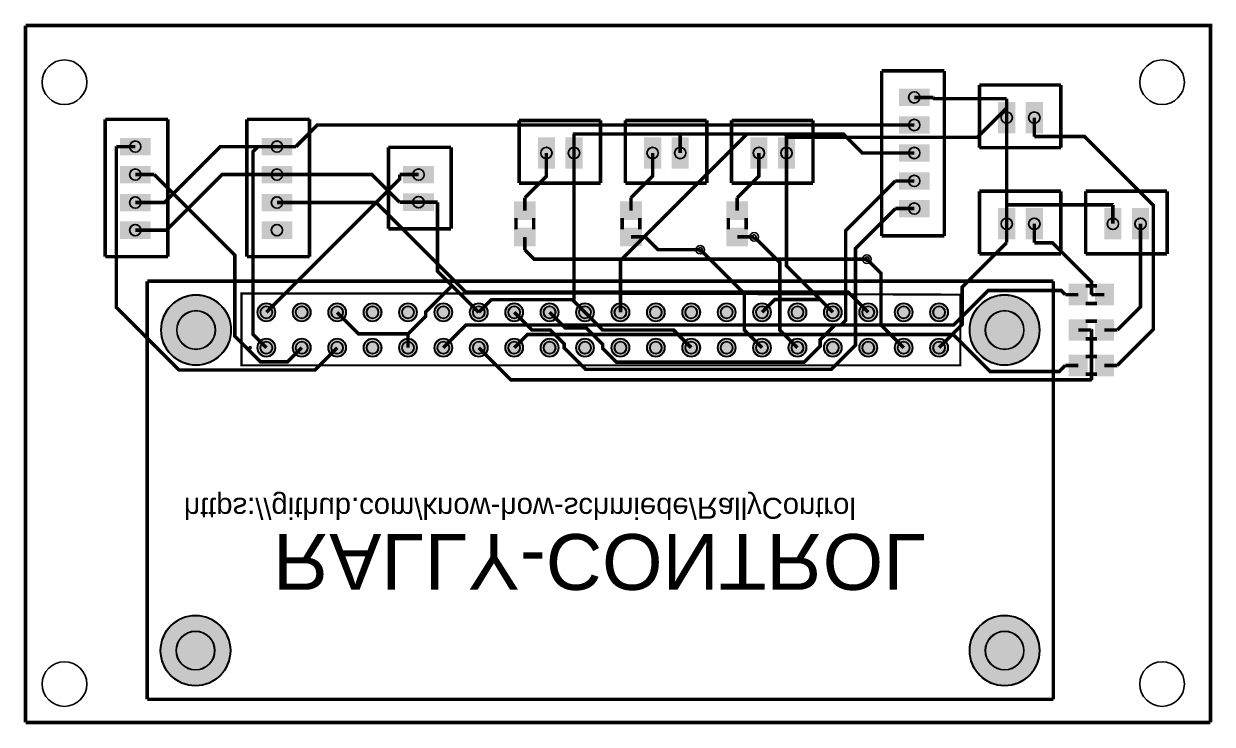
# Model space of a CAD drawing. Header units: millimetres. Extents: x -0.4 to 84.9, y -0.3 to 49.9.
import ezdxf

# ---------------------------------------------------------------- set-up
doc = ezdxf.new("R2010")
doc.units = ezdxf.units.MM
for name, color, linetype, true_color in [('BoardOutLine', 7, 'Continuous', 0xff00ff), ('BottomLayer', 7, 'Continuous', 0x0000ff), ('BottomSolderMaskLayer', 7, 'Continuous', 0xaa00ff), ('Document', 7, 'Continuous', 0xffffff), ('Hole', 7, 'Continuous', 0x222222), ('Multi-Layer', 7, 'Continuous', 0xc0c0c0), ('TopLayer', 7, 'Continuous', 0xff0000), ('TopPasteMaskLayer', 7, 'Continuous', 0x808080), ('TopSilkLayer', 7, 'Continuous', 0xffcc00), ('TopSolderMaskLayer', 7, 'Continuous', 0x800080)]:
    doc.layers.add(name, color=color, linetype=linetype, true_color=true_color)
doc.styles.get("Standard").update_dxf_attribs({"font": 'arial.ttf'})

msp = doc.modelspace()

# ---------------------------------------------------------------- hatches: boundary and pattern name
at = {"layer": 'BottomSolderMaskLayer'}
for points in [[(64.605, 44.003), (62.395, 44.003), (62.395, 45.253), (64.605, 45.253)], [(69.516, 42.055), (69.516, 44.305), (70.743, 44.305), (70.743, 42.055)], [(71.497, 42.055), (71.497, 44.305), (72.724, 44.305), (72.724, 42.055)], [(64.605, 42.022), (62.395, 42.022), (62.395, 43.271), (64.605, 43.271)], [(6.515, 41.722), (8.725, 41.722), (8.725, 40.472), (6.515, 40.472)], [(16.675, 41.722), (18.885, 41.722), (18.885, 40.472), (16.675, 40.472)], [(36.496, 39.515), (36.496, 41.765), (37.723, 41.765), (37.723, 39.515)], [(38.477, 39.515), (38.477, 41.765), (39.704, 41.765), (39.704, 39.515)], [(44.116, 39.515), (44.116, 41.765), (45.343, 41.765), (45.343, 39.515)], [(46.097, 39.515), (46.097, 41.765), (47.324, 41.765), (47.324, 39.515)], [(51.736, 39.515), (51.736, 41.765), (52.963, 41.765), (52.963, 39.515)], [(53.717, 39.515), (53.717, 41.765), (54.944, 41.765), (54.944, 39.515)], [(64.605, 40.015), (62.395, 40.015), (62.395, 41.265), (64.605, 41.265)], [(6.515, 39.715), (8.725, 39.715), (8.725, 38.466), (6.515, 38.466)], [(16.675, 39.715), (18.885, 39.715), (18.885, 38.466), (16.675, 38.466)], [(26.835, 39.715), (29.045, 39.715), (29.045, 38.466), (26.835, 38.466)], [(64.605, 38.009), (62.395, 38.009), (62.395, 39.258), (64.605, 39.258)], [(6.515, 37.709), (8.725, 37.709), (8.725, 36.459), (6.515, 36.459)], [(16.675, 37.709), (18.885, 37.709), (18.885, 36.459), (16.675, 36.459)], [(26.835, 37.734), (29.045, 37.734), (29.045, 36.485), (26.835, 36.485)], [(64.605, 36.027), (62.395, 36.027), (62.395, 37.277), (64.605, 37.277)], [(69.516, 34.435), (69.516, 36.685), (70.743, 36.685), (70.743, 34.435)], [(71.497, 34.435), (71.497, 36.685), (72.724, 36.685), (72.724, 34.435)], [(77.136, 34.435), (77.136, 36.685), (78.363, 36.685), (78.363, 34.435)], [(79.117, 34.435), (79.117, 36.685), (80.344, 36.685), (80.344, 34.435)], [(6.515, 35.728), (8.725, 35.728), (8.725, 34.478), (6.515, 34.478)], [(16.675, 35.728), (18.885, 35.728), (18.885, 34.478), (16.675, 34.478)], [(9.453, 27.94, 1), (14.504, 27.94, 1)], [(16.363, 29.21, 1), (17.673, 29.21, 1)], [(18.903, 29.21, 1), (20.213, 29.21, 1)], [(21.443, 29.21, 1), (22.753, 29.21, 1)], [(23.983, 29.21, 1), (25.293, 29.21, 1)], [(26.523, 29.21, 1), (27.833, 29.21, 1)], [(29.063, 29.21, 1), (30.373, 29.21, 1)], [(31.603, 29.21, 1), (32.913, 29.21, 1)], [(34.143, 29.21, 1), (35.453, 29.21, 1)], [(36.683, 29.21, 1), (37.993, 29.21, 1)], [(39.223, 29.21, 1), (40.533, 29.21, 1)], [(41.763, 29.21, 1), (43.073, 29.21, 1)], [(44.303, 29.21, 1), (45.613, 29.21, 1)], [(46.843, 29.21, 1), (48.153, 29.21, 1)], [(49.383, 29.21, 1), (50.693, 29.21, 1)], [(51.923, 29.21, 1), (53.233, 29.21, 1)], [(54.463, 29.21, 1), (55.773, 29.21, 1)], [(57.003, 29.21, 1), (58.313, 29.21, 1)], [(59.543, 29.21, 1), (60.853, 29.21, 1)], [(62.083, 29.21, 1), (63.393, 29.21, 1)], [(64.623, 29.21, 1), (65.934, 29.21, 1)], [(67.453, 27.94, 1), (72.504, 27.94, 1)], [(16.363, 26.67, 1), (17.673, 26.67, 1)], [(18.903, 26.67, 1), (20.213, 26.67, 1)], [(21.443, 26.67, 1), (22.753, 26.67, 1)], [(23.983, 26.67, 1), (25.293, 26.67, 1)], [(26.523, 26.67, 1), (27.833, 26.67, 1)], [(29.063, 26.67, 1), (30.373, 26.67, 1)], [(31.603, 26.67, 1), (32.913, 26.67, 1)], [(34.143, 26.67, 1), (35.453, 26.67, 1)], [(36.683, 26.67, 1), (37.993, 26.67, 1)], [(39.223, 26.67, 1), (40.533, 26.67, 1)], [(41.763, 26.67, 1), (43.073, 26.67, 1)], [(44.303, 26.67, 1), (45.613, 26.67, 1)], [(46.843, 26.67, 1), (48.153, 26.67, 1)], [(49.383, 26.67, 1), (50.693, 26.67, 1)], [(51.923, 26.67, 1), (53.233, 26.67, 1)], [(54.463, 26.67, 1), (55.773, 26.67, 1)], [(57.003, 26.67, 1), (58.313, 26.67, 1)], [(59.543, 26.67, 1), (60.853, 26.67, 1)], [(62.083, 26.67, 1), (63.393, 26.67, 1)], [(64.623, 26.67, 1), (65.934, 26.67, 1)], [(9.413, 4.94, 1), (14.463, 4.94, 1)], [(67.453, 4.94, 1), (72.504, 4.94, 1)]]:
    msp.add_hatch(color=256, dxfattribs=at).paths.add_polyline_path(points)
at = {"layer": 'Multi-Layer'}
for points in [[(64.58, 44.028), (62.42, 44.028), (62.42, 45.227), (64.58, 45.227)], [(69.53, 42.101), (69.53, 44.26), (70.729, 44.26), (70.729, 42.101)], [(71.511, 42.101), (71.511, 44.26), (72.71, 44.26), (72.71, 42.101)], [(64.58, 42.047), (62.42, 42.047), (62.42, 43.246), (64.58, 43.246)], [(6.54, 41.697), (8.699, 41.697), (8.699, 40.498), (6.54, 40.498)], [(16.701, 41.697), (18.86, 41.697), (18.86, 40.498), (16.701, 40.498)], [(36.51, 39.561), (36.51, 41.72), (37.709, 41.72), (37.709, 39.561)], [(38.491, 39.561), (38.491, 41.72), (39.69, 41.72), (39.69, 39.561)], [(44.13, 39.561), (44.13, 41.72), (45.329, 41.72), (45.329, 39.561)], [(46.111, 39.561), (46.111, 41.72), (47.31, 41.72), (47.31, 39.561)], [(51.75, 39.561), (51.75, 41.72), (52.949, 41.72), (52.949, 39.561)], [(53.731, 39.561), (53.731, 41.72), (54.93, 41.72), (54.93, 39.561)], [(64.58, 40.041), (62.42, 40.041), (62.42, 41.239), (64.58, 41.239)], [(6.54, 39.69), (8.699, 39.69), (8.699, 38.491), (6.54, 38.491)], [(16.701, 39.69), (18.86, 39.69), (18.86, 38.491), (16.701, 38.491)], [(26.861, 39.69), (29.02, 39.69), (29.02, 38.491), (26.861, 38.491)], [(64.58, 38.034), (62.42, 38.034), (62.42, 39.233), (64.58, 39.233)], [(6.54, 37.683), (8.699, 37.683), (8.699, 36.485), (6.54, 36.485)], [(16.701, 37.683), (18.86, 37.683), (18.86, 36.485), (16.701, 36.485)], [(26.861, 37.709), (29.02, 37.709), (29.02, 36.51), (26.861, 36.51)], [(64.58, 36.053), (62.42, 36.053), (62.42, 37.252), (64.58, 37.252)], [(69.53, 34.48), (69.53, 36.639), (70.729, 36.639), (70.729, 34.48)], [(71.511, 34.48), (71.511, 36.639), (72.71, 36.639), (72.71, 34.48)], [(77.15, 34.48), (77.15, 36.639), (78.349, 36.639), (78.349, 34.48)], [(79.131, 34.48), (79.131, 36.639), (80.33, 36.639), (80.33, 34.48)], [(6.54, 35.702), (8.699, 35.702), (8.699, 34.503), (6.54, 34.503)], [(16.701, 35.702), (18.86, 35.702), (18.86, 34.503), (16.701, 34.503)], [(9.478, 27.94, 1), (14.478, 27.94, 1)], [(16.388, 29.21, 1), (17.648, 29.21, 1)], [(18.928, 29.21, 1), (20.188, 29.21, 1)], [(21.468, 29.21, 1), (22.728, 29.21, 1)], [(24.008, 29.21, 1), (25.268, 29.21, 1)], [(26.548, 29.21, 1), (27.808, 29.21, 1)], [(29.088, 29.21, 1), (30.348, 29.21, 1)], [(31.628, 29.21, 1), (32.888, 29.21, 1)], [(34.168, 29.21, 1), (35.428, 29.21, 1)], [(36.708, 29.21, 1), (37.968, 29.21, 1)], [(39.248, 29.21, 1), (40.508, 29.21, 1)], [(41.788, 29.21, 1), (43.048, 29.21, 1)], [(44.328, 29.21, 1), (45.588, 29.21, 1)], [(46.868, 29.21, 1), (48.128, 29.21, 1)], [(49.408, 29.21, 1), (50.668, 29.21, 1)], [(51.948, 29.21, 1), (53.208, 29.21, 1)], [(54.488, 29.21, 1), (55.748, 29.21, 1)], [(57.028, 29.21, 1), (58.288, 29.21, 1)], [(59.568, 29.21, 1), (60.828, 29.21, 1)], [(62.108, 29.21, 1), (63.368, 29.21, 1)], [(64.648, 29.21, 1), (65.908, 29.21, 1)], [(67.478, 27.94, 1), (72.478, 27.94, 1)], [(16.388, 26.67, 1), (17.648, 26.67, 1)], [(18.928, 26.67, 1), (20.188, 26.67, 1)], [(21.468, 26.67, 1), (22.728, 26.67, 1)], [(24.008, 26.67, 1), (25.268, 26.67, 1)], [(26.548, 26.67, 1), (27.808, 26.67, 1)], [(29.088, 26.67, 1), (30.348, 26.67, 1)], [(31.628, 26.67, 1), (32.888, 26.67, 1)], [(34.168, 26.67, 1), (35.428, 26.67, 1)], [(36.708, 26.67, 1), (37.968, 26.67, 1)], [(39.248, 26.67, 1), (40.508, 26.67, 1)], [(41.788, 26.67, 1), (43.048, 26.67, 1)], [(44.328, 26.67, 1), (45.588, 26.67, 1)], [(46.868, 26.67, 1), (48.128, 26.67, 1)], [(49.408, 26.67, 1), (50.668, 26.67, 1)], [(51.948, 26.67, 1), (53.208, 26.67, 1)], [(54.488, 26.67, 1), (55.748, 26.67, 1)], [(57.028, 26.67, 1), (58.288, 26.67, 1)], [(59.568, 26.67, 1), (60.828, 26.67, 1)], [(62.108, 26.67, 1), (63.368, 26.67, 1)], [(64.648, 26.67, 1), (65.908, 26.67, 1)], [(9.438, 4.94, 1), (14.438, 4.94, 1)], [(67.478, 4.94, 1), (72.478, 4.94, 1)]]:
    msp.add_hatch(color=256, dxfattribs=at).paths.add_polyline_path(points)
at = {"layer": 'TopLayer'}
for points in [[(36.311, 37.15), (36.311, 35.85), (34.809, 35.85), (34.809, 37.15)], [(43.931, 37.15), (43.931, 35.85), (42.429, 35.85), (42.429, 37.15)], [(51.551, 37.15), (51.551, 35.85), (50.049, 35.85), (50.049, 37.15)], [(36.311, 35.27), (36.311, 33.97), (34.809, 33.97), (34.809, 35.27)], [(43.931, 35.27), (43.931, 33.97), (42.429, 33.97), (42.429, 35.27)], [(51.551, 35.27), (51.551, 33.97), (50.049, 33.97), (50.049, 35.27)], [(74.61, 31.231), (75.91, 31.231), (75.91, 29.729), (74.61, 29.729)], [(76.49, 31.231), (77.79, 31.231), (77.79, 29.729), (76.49, 29.729)], [(74.61, 28.691), (75.91, 28.691), (75.91, 27.189), (74.61, 27.189)], [(76.49, 28.691), (77.79, 28.691), (77.79, 27.189), (76.49, 27.189)], [(74.61, 26.151), (75.91, 26.151), (75.91, 24.649), (74.61, 24.649)], [(76.49, 26.151), (77.79, 26.151), (77.79, 24.649), (76.49, 24.649)]]:
    msp.add_hatch(color=256, dxfattribs=at).paths.add_polyline_path(points)
at = {"layer": 'TopPasteMaskLayer'}
for points in [[(36.311, 37.15), (36.311, 35.85), (34.809, 35.85), (34.809, 37.15)], [(43.931, 37.15), (43.931, 35.85), (42.429, 35.85), (42.429, 37.15)], [(51.551, 37.15), (51.551, 35.85), (50.049, 35.85), (50.049, 37.15)], [(36.311, 35.27), (36.311, 33.97), (34.809, 33.97), (34.809, 35.27)], [(43.931, 35.27), (43.931, 33.97), (42.429, 33.97), (42.429, 35.27)], [(51.551, 35.27), (51.551, 33.97), (50.049, 33.97), (50.049, 35.27)], [(74.61, 31.231), (75.91, 31.231), (75.91, 29.729), (74.61, 29.729)], [(76.49, 31.231), (77.79, 31.231), (77.79, 29.729), (76.49, 29.729)], [(74.61, 28.691), (75.91, 28.691), (75.91, 27.189), (74.61, 27.189)], [(76.49, 28.691), (77.79, 28.691), (77.79, 27.189), (76.49, 27.189)], [(74.61, 26.151), (75.91, 26.151), (75.91, 24.649), (74.61, 24.649)], [(76.49, 26.151), (77.79, 26.151), (77.79, 24.649), (76.49, 24.649)]]:
    msp.add_hatch(color=256, dxfattribs=at).paths.add_polyline_path(points)
at = {"layer": 'TopSolderMaskLayer'}
for points in [[(64.605, 44.003), (62.395, 44.003), (62.395, 45.253), (64.605, 45.253)], [(69.516, 42.055), (69.516, 44.305), (70.743, 44.305), (70.743, 42.055)], [(71.497, 42.055), (71.497, 44.305), (72.724, 44.305), (72.724, 42.055)], [(64.605, 42.022), (62.395, 42.022), (62.395, 43.271), (64.605, 43.271)], [(6.515, 41.722), (8.725, 41.722), (8.725, 40.472), (6.515, 40.472)], [(16.675, 41.722), (18.885, 41.722), (18.885, 40.472), (16.675, 40.472)], [(36.496, 39.515), (36.496, 41.765), (37.723, 41.765), (37.723, 39.515)], [(38.477, 39.515), (38.477, 41.765), (39.704, 41.765), (39.704, 39.515)], [(44.116, 39.515), (44.116, 41.765), (45.343, 41.765), (45.343, 39.515)], [(46.097, 39.515), (46.097, 41.765), (47.324, 41.765), (47.324, 39.515)], [(51.736, 39.515), (51.736, 41.765), (52.963, 41.765), (52.963, 39.515)], [(53.717, 39.515), (53.717, 41.765), (54.944, 41.765), (54.944, 39.515)], [(64.605, 40.015), (62.395, 40.015), (62.395, 41.265), (64.605, 41.265)], [(6.515, 39.715), (8.725, 39.715), (8.725, 38.466), (6.515, 38.466)], [(16.675, 39.715), (18.885, 39.715), (18.885, 38.466), (16.675, 38.466)], [(26.835, 39.715), (29.045, 39.715), (29.045, 38.466), (26.835, 38.466)], [(64.605, 38.009), (62.395, 38.009), (62.395, 39.258), (64.605, 39.258)], [(6.515, 37.709), (8.725, 37.709), (8.725, 36.459), (6.515, 36.459)], [(16.675, 37.709), (18.885, 37.709), (18.885, 36.459), (16.675, 36.459)], [(26.835, 37.734), (29.045, 37.734), (29.045, 36.485), (26.835, 36.485)], [(36.34, 37.172), (36.34, 35.828), (34.78, 35.828), (34.78, 37.172)], [(43.96, 37.172), (43.96, 35.828), (42.4, 35.828), (42.4, 37.172)], [(51.58, 37.172), (51.58, 35.828), (50.02, 35.828), (50.02, 37.172)], [(64.605, 36.027), (62.395, 36.027), (62.395, 37.277), (64.605, 37.277)], [(69.516, 34.435), (69.516, 36.685), (70.743, 36.685), (70.743, 34.435)], [(71.497, 34.435), (71.497, 36.685), (72.724, 36.685), (72.724, 34.435)], [(77.136, 34.435), (77.136, 36.685), (78.363, 36.685), (78.363, 34.435)], [(79.117, 34.435), (79.117, 36.685), (80.344, 36.685), (80.344, 34.435)], [(6.515, 35.728), (8.725, 35.728), (8.725, 34.478), (6.515, 34.478)], [(16.675, 35.728), (18.885, 35.728), (18.885, 34.478), (16.675, 34.478)], [(36.34, 35.292), (36.34, 33.948), (34.78, 33.948), (34.78, 35.292)], [(43.96, 35.292), (43.96, 33.948), (42.4, 33.948), (42.4, 35.292)], [(51.58, 35.292), (51.58, 33.948), (50.02, 33.948), (50.02, 35.292)], [(74.585, 31.256), (75.936, 31.256), (75.936, 29.704), (74.585, 29.704)], [(76.464, 31.256), (77.815, 31.256), (77.815, 29.704), (76.464, 29.704)], [(9.453, 27.94, 1), (14.504, 27.94, 1)], [(16.363, 29.21, 1), (17.673, 29.21, 1)], [(18.903, 29.21, 1), (20.213, 29.21, 1)], [(21.443, 29.21, 1), (22.753, 29.21, 1)], [(23.983, 29.21, 1), (25.293, 29.21, 1)], [(26.523, 29.21, 1), (27.833, 29.21, 1)], [(29.063, 29.21, 1), (30.373, 29.21, 1)], [(31.603, 29.21, 1), (32.913, 29.21, 1)], [(34.143, 29.21, 1), (35.453, 29.21, 1)], [(36.683, 29.21, 1), (37.993, 29.21, 1)], [(39.223, 29.21, 1), (40.533, 29.21, 1)], [(41.763, 29.21, 1), (43.073, 29.21, 1)], [(44.303, 29.21, 1), (45.613, 29.21, 1)], [(46.843, 29.21, 1), (48.153, 29.21, 1)], [(49.383, 29.21, 1), (50.693, 29.21, 1)], [(51.923, 29.21, 1), (53.233, 29.21, 1)], [(54.463, 29.21, 1), (55.773, 29.21, 1)], [(57.003, 29.21, 1), (58.313, 29.21, 1)], [(59.543, 29.21, 1), (60.853, 29.21, 1)], [(62.083, 29.21, 1), (63.393, 29.21, 1)], [(64.623, 29.21, 1), (65.934, 29.21, 1)], [(67.453, 27.94, 1), (72.504, 27.94, 1)], [(74.585, 28.716), (75.936, 28.716), (75.936, 27.164), (74.585, 27.164)], [(76.464, 28.716), (77.815, 28.716), (77.815, 27.164), (76.464, 27.164)], [(16.363, 26.67, 1), (17.673, 26.67, 1)], [(18.903, 26.67, 1), (20.213, 26.67, 1)], [(21.443, 26.67, 1), (22.753, 26.67, 1)], [(23.983, 26.67, 1), (25.293, 26.67, 1)], [(26.523, 26.67, 1), (27.833, 26.67, 1)], [(29.063, 26.67, 1), (30.373, 26.67, 1)], [(31.603, 26.67, 1), (32.913, 26.67, 1)], [(34.143, 26.67, 1), (35.453, 26.67, 1)], [(36.683, 26.67, 1), (37.993, 26.67, 1)], [(39.223, 26.67, 1), (40.533, 26.67, 1)], [(41.763, 26.67, 1), (43.073, 26.67, 1)], [(44.303, 26.67, 1), (45.613, 26.67, 1)], [(46.843, 26.67, 1), (48.153, 26.67, 1)], [(49.383, 26.67, 1), (50.693, 26.67, 1)], [(51.923, 26.67, 1), (53.233, 26.67, 1)], [(54.463, 26.67, 1), (55.773, 26.67, 1)], [(57.003, 26.67, 1), (58.313, 26.67, 1)], [(59.543, 26.67, 1), (60.853, 26.67, 1)], [(62.083, 26.67, 1), (63.393, 26.67, 1)], [(64.623, 26.67, 1), (65.934, 26.67, 1)], [(74.585, 26.176), (75.936, 26.176), (75.936, 24.624), (74.585, 24.624)], [(76.464, 26.176), (77.815, 26.176), (77.815, 24.624), (76.464, 24.624)], [(9.413, 4.94, 1), (14.463, 4.94, 1)], [(67.453, 4.94, 1), (72.504, 4.94, 1)]]:
    msp.add_hatch(color=256, dxfattribs=at).paths.add_polyline_path(points)

# ---------------------------------------------------------------- linework, layer by layer
at = {"layer": 'BoardOutLine', "const_width": 0.254}
for points in [[(-0.254, 49.784), (84.746, 49.784), (84.746, -0.216)], [(-0.254, -0.216), (-0.254, 49.784)], [(84.746, -0.216), (-0.254, -0.216)]]:
    msp.add_lwpolyline(points, dxfattribs=at)
at = {"layer": 'BottomLayer', "const_width": 0.254}
for points in [[(70.129, 43.18), (70.129, 36.92)], [(42.418, 29.21), (42.418, 32.91), (51.509, 42.001), (58.419, 42.001), (59.78, 40.64), (63.5, 40.64)], [(22.098, 26.67), (20.5, 25.072), (10.746, 25.072), (6.26, 29.558), (6.26, 41.095), (6.261, 41.097)], [(7.62, 41.097), (6.261, 41.097)], [(16.421, 41.097), (16.065, 40.741), (16.065, 27.623), (17.018, 26.67)], [(17.78, 41.097), (16.421, 41.097)], [(39.878, 29.21), (39.091, 29.997), (39.091, 40.64)], [(57.658, 29.21), (54.331, 32.537), (54.331, 40.64)], [(7.62, 39.091), (8.979, 39.091)], [(8.979, 39.091), (14.759, 33.31), (14.759, 27.502), (16.601, 25.66), (18.548, 25.66), (19.558, 26.67)], [(26.581, 39.091), (26.581, 38.773), (17.018, 29.21)], [(27.94, 39.091), (26.581, 39.091)], [(37.338, 29.21), (38.464, 28.084), (39.976, 28.084), (41.148, 26.912), (41.148, 26.624), (42.139, 25.633), (55.597, 25.633), (56.747, 26.783), (56.747, 27.244), (57.803, 28.299), (58.232, 28.299), (58.58, 28.647), (58.58, 35.072), (62.141, 38.633)], [(63.5, 38.633), (62.141, 38.633)], [(27.94, 37.109), (29.299, 37.109)], [(29.299, 37.109), (29.299, 32.169), (30.341, 31.127)], [(62.141, 36.652), (59.281, 33.792), (59.281, 26.854), (57.544, 25.117), (39.928, 25.117), (38.39, 26.654), (38.39, 26.94), (37.39, 27.94), (36.068, 27.94), (34.798, 29.21)], [(63.5, 36.652), (62.141, 36.652)], [(77.749, 36.919), (77.748, 36.92), (70.129, 36.92)], [(70.129, 36.92), (70.129, 35.56)], [(77.749, 35.56), (77.749, 36.919)], [(70.129, 35.56), (70.129, 34.201)], [(55.118, 26.67), (53.848, 27.94), (53.848, 32.785), (52.012, 34.62)], [(65.278, 26.67), (66.941, 28.333), (66.941, 31.013), (70.129, 34.201)], [(48.146, 33.7), (51.308, 30.537), (51.308, 27.94), (52.578, 26.67)], [(62.738, 26.67), (61.109, 28.299), (61.109, 32.017), (60.099, 33.026)], [(30.341, 31.127), (28.448, 29.234), (28.448, 28.929), (27.178, 27.659)], [(30.341, 31.127), (32.258, 29.21)], [(27.178, 27.659), (23.649, 27.659), (22.098, 29.21)], [(47.498, 26.67), (46.228, 27.94), (41.148, 27.94), (39.878, 29.21)], [(27.178, 27.659), (27.178, 26.67)]]:
    msp.add_lwpolyline(points, dxfattribs=at)
at = {"layer": 'BottomSolderMaskLayer'}
for centre, radius in [((63.5, 44.628), 0.408), ((70.129, 43.18), 0.408), ((72.111, 43.18), 0.408), ((63.5, 42.647), 0.408), ((7.62, 41.097), 0.408), ((17.78, 41.097), 0.408), ((37.109, 40.64), 0.408), ((39.091, 40.64), 0.408), ((44.73, 40.64), 0.408), ((46.711, 40.64), 0.408), ((52.35, 40.64), 0.408), ((54.331, 40.64), 0.408), ((63.5, 40.64), 0.408), ((7.62, 39.091), 0.408), ((17.78, 39.091), 0.408), ((27.94, 39.091), 0.408), ((63.5, 38.633), 0.408), ((27.94, 37.109), 0.408), ((7.62, 37.084), 0.408), ((17.78, 37.084), 0.408), ((63.5, 36.652), 0.408), ((70.129, 35.56), 0.408), ((72.111, 35.56), 0.408), ((77.749, 35.56), 0.408), ((79.731, 35.56), 0.408), ((7.62, 35.103), 0.408), ((17.78, 35.103), 0.408), ((11.978, 27.94), 2.525), ((17.018, 29.21), 0.655), ((19.558, 29.21), 0.655), ((22.098, 29.21), 0.655), ((24.638, 29.21), 0.655), ((27.178, 29.21), 0.655), ((29.718, 29.21), 0.655), ((32.258, 29.21), 0.655), ((34.798, 29.21), 0.655), ((37.338, 29.21), 0.655), ((39.878, 29.21), 0.655), ((42.418, 29.21), 0.655), ((44.958, 29.21), 0.655), ((47.498, 29.21), 0.655), ((50.038, 29.21), 0.655), ((52.578, 29.21), 0.655), ((55.118, 29.21), 0.655), ((57.658, 29.21), 0.655), ((60.198, 29.21), 0.655), ((62.738, 29.21), 0.655), ((65.278, 29.21), 0.655), ((69.978, 27.94), 2.525), ((11.978, 27.94), 1.389), ((17.018, 29.21), 0.437), ((19.558, 29.21), 0.437), ((22.098, 29.21), 0.437), ((24.638, 29.21), 0.437), ((27.178, 29.21), 0.437), ((29.718, 29.21), 0.437), ((32.258, 29.21), 0.437), ((34.798, 29.21), 0.437), ((37.338, 29.21), 0.437), ((39.878, 29.21), 0.437), ((42.418, 29.21), 0.437), ((44.958, 29.21), 0.437), ((47.498, 29.21), 0.437), ((50.038, 29.21), 0.437), ((52.578, 29.21), 0.437), ((55.118, 29.21), 0.437), ((57.658, 29.21), 0.437), ((60.198, 29.21), 0.437), ((62.738, 29.21), 0.437), ((65.278, 29.21), 0.437), ((69.978, 27.94), 1.389), ((17.018, 26.67), 0.655), ((19.558, 26.67), 0.655), ((22.098, 26.67), 0.655), ((24.638, 26.67), 0.655), ((27.178, 26.67), 0.655), ((29.718, 26.67), 0.655), ((32.258, 26.67), 0.655), ((34.798, 26.67), 0.655), ((37.338, 26.67), 0.655), ((39.878, 26.67), 0.655), ((42.418, 26.67), 0.655), ((44.958, 26.67), 0.655), ((47.498, 26.67), 0.655), ((50.038, 26.67), 0.655), ((52.578, 26.67), 0.655), ((55.118, 26.67), 0.655), ((57.658, 26.67), 0.655), ((60.198, 26.67), 0.655), ((62.738, 26.67), 0.655), ((65.278, 26.67), 0.655), ((17.018, 26.67), 0.437), ((19.558, 26.67), 0.437), ((22.098, 26.67), 0.437), ((24.638, 26.67), 0.437), ((27.178, 26.67), 0.437), ((29.718, 26.67), 0.437), ((32.258, 26.67), 0.437), ((34.798, 26.67), 0.437), ((37.338, 26.67), 0.437), ((39.878, 26.67), 0.437), ((42.418, 26.67), 0.437), ((44.958, 26.67), 0.437), ((47.498, 26.67), 0.437), ((50.038, 26.67), 0.437), ((52.578, 26.67), 0.437), ((55.118, 26.67), 0.437), ((57.658, 26.67), 0.437), ((60.198, 26.67), 0.437), ((62.738, 26.67), 0.437), ((65.278, 26.67), 0.437), ((11.938, 4.94), 2.525), ((69.978, 4.94), 2.525), ((11.938, 4.94), 1.389), ((69.978, 4.94), 1.389)]:
    msp.add_circle(centre, radius, dxfattribs=at)
at = {"layer": 'Document', "const_width": 0.254}
for points in [[(34.925, 35.966), (34.925, 35.154)], [(36.195, 35.966), (36.195, 35.154)], [(42.545, 35.966), (42.545, 35.154)], [(43.815, 35.966), (43.815, 35.154)], [(50.165, 35.966), (50.165, 35.154)], [(51.435, 35.966), (51.435, 35.154)], [(75.794, 31.115), (76.606, 31.115)], [(75.794, 29.845), (76.606, 29.845)], [(75.794, 28.575), (76.606, 28.575)], [(75.794, 27.305), (76.606, 27.305)], [(75.794, 26.035), (76.606, 26.035)], [(75.794, 24.765), (76.606, 24.765)]]:
    msp.add_lwpolyline(points, dxfattribs=at)
at = {"layer": 'Document'}
msp.add_circle((15.857, 26.67), 0.08, dxfattribs=at)
at = {"layer": 'Hole'}
for centre in [(52.012, 34.62), (48.146, 33.7), (60.099, 33.026)]:
    msp.add_circle(centre, 0.153, dxfattribs=at)
at = {"layer": 'Multi-Layer'}
for centre, radius in [((2.54, 45.72), 1.6), ((81.28, 45.72), 1.6), ((63.5, 44.628), 0.399), ((70.129, 43.18), 0.399), ((72.111, 43.18), 0.399), ((63.5, 42.647), 0.399), ((7.62, 41.097), 0.399), ((17.78, 41.097), 0.399), ((37.109, 40.64), 0.399), ((39.091, 40.64), 0.399), ((44.73, 40.64), 0.399), ((46.711, 40.64), 0.399), ((52.35, 40.64), 0.399), ((54.331, 40.64), 0.399), ((63.5, 40.64), 0.399), ((7.62, 39.091), 0.399), ((17.78, 39.091), 0.399), ((27.94, 39.091), 0.399), ((63.5, 38.633), 0.399), ((7.62, 37.084), 0.399), ((17.78, 37.084), 0.399), ((27.94, 37.109), 0.399), ((63.5, 36.652), 0.399), ((70.129, 35.56), 0.399), ((72.111, 35.56), 0.399), ((77.749, 35.56), 0.399), ((79.731, 35.56), 0.399), ((7.62, 35.103), 0.399), ((17.78, 35.103), 0.399), ((52.012, 34.62), 0.305), ((48.146, 33.7), 0.305), ((60.099, 33.026), 0.305), ((11.978, 27.94), 2.5), ((17.018, 29.21), 0.63), ((19.558, 29.21), 0.63), ((22.098, 29.21), 0.63), ((24.638, 29.21), 0.63), ((27.178, 29.21), 0.63), ((29.718, 29.21), 0.63), ((32.258, 29.21), 0.63), ((34.798, 29.21), 0.63), ((37.338, 29.21), 0.63), ((39.878, 29.21), 0.63), ((42.418, 29.21), 0.63), ((44.958, 29.21), 0.63), ((47.498, 29.21), 0.63), ((50.038, 29.21), 0.63), ((52.578, 29.21), 0.63), ((55.118, 29.21), 0.63), ((57.658, 29.21), 0.63), ((60.198, 29.21), 0.63), ((62.738, 29.21), 0.63), ((65.278, 29.21), 0.63), ((69.978, 27.94), 2.5), ((11.978, 27.94), 1.375), ((17.018, 29.21), 0.42), ((19.558, 29.21), 0.42), ((22.098, 29.21), 0.42), ((24.638, 29.21), 0.42), ((27.178, 29.21), 0.42), ((29.718, 29.21), 0.42), ((32.258, 29.21), 0.42), ((34.798, 29.21), 0.42), ((37.338, 29.21), 0.42), ((39.878, 29.21), 0.42), ((42.418, 29.21), 0.42), ((44.958, 29.21), 0.42), ((47.498, 29.21), 0.42), ((50.038, 29.21), 0.42), ((52.578, 29.21), 0.42), ((55.118, 29.21), 0.42), ((57.658, 29.21), 0.42), ((60.198, 29.21), 0.42), ((62.738, 29.21), 0.42), ((65.278, 29.21), 0.42), ((69.978, 27.94), 1.375), ((17.018, 26.67), 0.63), ((19.558, 26.67), 0.63), ((22.098, 26.67), 0.63), ((24.638, 26.67), 0.63), ((27.178, 26.67), 0.63), ((29.718, 26.67), 0.63), ((32.258, 26.67), 0.63), ((34.798, 26.67), 0.63), ((37.338, 26.67), 0.63), ((39.878, 26.67), 0.63), ((42.418, 26.67), 0.63), ((44.958, 26.67), 0.63), ((47.498, 26.67), 0.63), ((50.038, 26.67), 0.63), ((52.578, 26.67), 0.63), ((55.118, 26.67), 0.63), ((57.658, 26.67), 0.63), ((60.198, 26.67), 0.63), ((62.738, 26.67), 0.63), ((65.278, 26.67), 0.63), ((17.018, 26.67), 0.42), ((19.558, 26.67), 0.42), ((22.098, 26.67), 0.42), ((24.638, 26.67), 0.42), ((27.178, 26.67), 0.42), ((29.718, 26.67), 0.42), ((32.258, 26.67), 0.42), ((34.798, 26.67), 0.42), ((37.338, 26.67), 0.42), ((39.878, 26.67), 0.42), ((42.418, 26.67), 0.42), ((44.958, 26.67), 0.42), ((47.498, 26.67), 0.42), ((50.038, 26.67), 0.42), ((52.578, 26.67), 0.42), ((55.118, 26.67), 0.42), ((57.658, 26.67), 0.42), ((60.198, 26.67), 0.42), ((62.738, 26.67), 0.42), ((65.278, 26.67), 0.42), ((11.938, 4.94), 2.5), ((69.978, 4.94), 2.5), ((11.938, 4.94), 1.375), ((69.978, 4.94), 1.375), ((2.54, 2.54), 1.6), ((81.28, 2.54), 1.6)]:
    msp.add_circle(centre, radius, dxfattribs=at)
at = {"layer": 'TopLayer', "const_width": 0.254}
for points in [[(63.5, 44.628), (64.859, 44.628)], [(70.129, 44.539), (64.948, 44.539), (64.859, 44.628)], [(70.129, 43.859), (70.129, 44.539)], [(70.129, 43.859), (68.036, 41.766), (54.463, 41.766), (54.331, 41.898)], [(70.129, 43.18), (70.129, 43.859)], [(19.139, 41.097), (20.688, 42.647), (63.5, 42.647)], [(72.111, 43.18), (72.111, 41.821)], [(39.091, 41.999), (39.092, 42.001), (46.709, 42.001), (46.711, 41.999)], [(39.091, 40.64), (39.091, 41.999)], [(54.331, 41.898), (54.228, 42.001), (46.712, 42.001), (46.711, 41.999)], [(46.711, 40.64), (46.711, 41.999)], [(54.331, 40.64), (54.331, 41.898)], [(72.111, 41.821), (75.702, 41.821), (80.644, 36.88), (80.644, 27.975), (78.069, 25.4)], [(7.62, 37.084), (9.714, 37.084), (13.727, 41.097), (17.78, 41.097)], [(17.78, 41.097), (19.139, 41.097)], [(35.56, 37.429), (37.109, 38.979), (37.109, 40.64)], [(43.18, 37.429), (44.73, 38.979), (44.73, 40.64)], [(50.8, 37.429), (52.35, 38.979), (52.35, 40.64)], [(7.62, 35.103), (9.867, 35.103), (13.855, 39.091), (17.78, 39.091)], [(17.78, 39.091), (19.139, 39.091)], [(19.139, 39.091), (24.6, 39.091), (26.581, 37.109)], [(35.56, 36.5), (35.56, 37.429)], [(43.18, 36.5), (43.18, 37.429)], [(50.8, 36.5), (50.8, 37.429)], [(17.78, 37.084), (24.895, 37.084), (31.317, 30.663), (58.746, 30.663), (60.198, 29.21)], [(27.94, 37.109), (26.581, 37.109)], [(72.111, 35.56), (72.111, 34.201)], [(79.731, 35.56), (79.731, 29.601), (78.069, 27.94)], [(35.56, 34.62), (35.56, 33.691)], [(43.18, 34.62), (44.21, 34.62)], [(44.21, 34.62), (45.13, 33.7), (48.146, 33.7)], [(50.8, 34.62), (51.83, 34.62)], [(51.83, 34.62), (52.012, 34.62)], [(72.111, 34.201), (73.418, 34.201), (76.21, 31.409), (76.21, 30.48)], [(35.56, 33.691), (36.225, 33.026), (60.099, 33.026)], [(29.718, 26.67), (31.347, 28.299), (66.324, 28.299), (68.799, 30.774), (74.036, 30.774), (74.331, 30.48)], [(39.878, 29.21), (38.967, 30.121), (33.169, 30.121), (32.258, 29.21)], [(57.658, 29.21), (56.744, 30.124), (53.492, 30.124), (52.578, 29.21)], [(75.26, 30.48), (74.331, 30.48)], [(77.14, 30.48), (76.21, 30.48)], [(76.19, 27.94), (76.209, 27.921), (76.209, 24.442), (76.135, 24.368), (34.56, 24.368), (32.258, 26.67)], [(74.331, 25.4), (73.898, 24.968), (68.938, 24.968), (66.283, 27.622), (35.751, 27.622), (34.798, 26.67)], [(75.26, 27.94), (76.19, 27.94)], [(77.14, 27.94), (78.069, 27.94)], [(75.26, 25.4), (74.331, 25.4)], [(77.14, 25.4), (78.069, 25.4)]]:
    msp.add_lwpolyline(points, dxfattribs=at)
at = {"layer": 'TopSilkLayer'}
for points, const_width in [([(61.163, 34.696), (61.163, 46.533)], 0.254), ([(61.163, 46.533), (65.659, 46.533)], 0.254), ([(65.659, 46.533), (65.659, 34.696)], 0.254), ([(68.174, 45.517), (74.016, 45.517)], 0.254), ([(68.174, 41.021), (68.174, 45.517)], 0.254), ([(74.016, 45.517), (74.016, 41.021)], 0.254), ([(5.461, 33.198), (5.461, 43.053)], 0.254), ([(5.461, 43.053), (9.957, 43.053)], 0.254), ([(9.957, 43.053), (9.957, 33.198)], 0.254), ([(15.621, 33.198), (15.621, 43.053)], 0.254), ([(15.621, 43.053), (20.117, 43.053)], 0.254), ([(20.117, 43.053), (20.117, 33.198)], 0.254), ([(35.154, 42.977), (40.996, 42.977)], 0.254), ([(35.154, 38.481), (35.154, 42.977)], 0.254), ([(40.996, 42.977), (40.996, 38.481)], 0.254), ([(42.774, 42.977), (48.616, 42.977)], 0.254), ([(42.774, 38.481), (42.774, 42.977)], 0.254), ([(48.616, 42.977), (48.616, 38.481)], 0.254), ([(50.394, 42.977), (56.236, 42.977)], 0.254), ([(50.394, 38.481), (50.394, 42.977)], 0.254), ([(56.236, 42.977), (56.236, 38.481)], 0.254), ([(25.781, 35.204), (25.781, 41.046)], 0.254), ([(25.781, 41.046), (30.277, 41.046)], 0.254), ([(30.277, 41.046), (30.277, 35.204)], 0.254), ([(74.016, 41.021), (68.174, 41.021)], 0.254), ([(40.996, 38.481), (35.154, 38.481)], 0.254), ([(48.616, 38.481), (42.774, 38.481)], 0.254), ([(56.236, 38.481), (50.394, 38.481)], 0.254), ([(68.174, 37.897), (74.016, 37.897)], 0.254), ([(68.174, 33.401), (68.174, 37.897)], 0.254), ([(74.016, 37.897), (74.016, 33.401)], 0.254), ([(75.794, 37.897), (81.636, 37.897)], 0.254), ([(75.794, 33.401), (75.794, 37.897)], 0.254), ([(81.636, 37.897), (81.636, 33.401)], 0.254), ([(30.277, 35.204), (25.781, 35.204)], 0.254), ([(65.659, 34.696), (61.163, 34.696)], 0.254), ([(9.957, 33.198), (5.461, 33.198)], 0.254), ([(20.117, 33.198), (15.621, 33.198)], 0.254), ([(74.016, 33.401), (68.174, 33.401)], 0.254), ([(81.636, 33.401), (75.794, 33.401)], 0.254), ([(8.478, 31.44), (8.478, 1.44)], 0.254), ([(8.478, 31.44), (73.478, 31.44)], 0.254), ([(73.478, 31.44), (73.478, 1.44)], 0.254), ([(35.922, 30.556), (66.802, 30.48), (66.802, 25.4), (15.24, 25.4), (15.24, 30.556), (35.923, 30.556)], 0.152), ([(8.478, 1.44), (73.478, 1.44)], 0.254)]:
    msp.add_lwpolyline(points, dxfattribs=dict(at, const_width=const_width))
msp.add_circle((15.857, 26.67), 0.08, dxfattribs=at)
at = {"layer": 'TopSolderMaskLayer'}
for centre, radius in [((63.5, 44.628), 0.408), ((70.129, 43.18), 0.408), ((72.111, 43.18), 0.408), ((63.5, 42.647), 0.408), ((7.62, 41.097), 0.408), ((17.78, 41.097), 0.408), ((37.109, 40.64), 0.408), ((39.091, 40.64), 0.408), ((44.73, 40.64), 0.408), ((46.711, 40.64), 0.408), ((52.35, 40.64), 0.408), ((54.331, 40.64), 0.408), ((63.5, 40.64), 0.408), ((7.62, 39.091), 0.408), ((17.78, 39.091), 0.408), ((27.94, 39.091), 0.408), ((63.5, 38.633), 0.408), ((27.94, 37.109), 0.408), ((7.62, 37.084), 0.408), ((17.78, 37.084), 0.408), ((63.5, 36.652), 0.408), ((70.129, 35.56), 0.408), ((72.111, 35.56), 0.408), ((77.749, 35.56), 0.408), ((79.731, 35.56), 0.408), ((7.62, 35.103), 0.408), ((17.78, 35.103), 0.408), ((11.978, 27.94), 2.525), ((17.018, 29.21), 0.655), ((19.558, 29.21), 0.655), ((22.098, 29.21), 0.655), ((24.638, 29.21), 0.655), ((27.178, 29.21), 0.655), ((29.718, 29.21), 0.655), ((32.258, 29.21), 0.655), ((34.798, 29.21), 0.655), ((37.338, 29.21), 0.655), ((39.878, 29.21), 0.655), ((42.418, 29.21), 0.655), ((44.958, 29.21), 0.655), ((47.498, 29.21), 0.655), ((50.038, 29.21), 0.655), ((52.578, 29.21), 0.655), ((55.118, 29.21), 0.655), ((57.658, 29.21), 0.655), ((60.198, 29.21), 0.655), ((62.738, 29.21), 0.655), ((65.278, 29.21), 0.655), ((69.978, 27.94), 2.525), ((11.978, 27.94), 1.389), ((17.018, 29.21), 0.437), ((19.558, 29.21), 0.437), ((22.098, 29.21), 0.437), ((24.638, 29.21), 0.437), ((27.178, 29.21), 0.437), ((29.718, 29.21), 0.437), ((32.258, 29.21), 0.437), ((34.798, 29.21), 0.437), ((37.338, 29.21), 0.437), ((39.878, 29.21), 0.437), ((42.418, 29.21), 0.437), ((44.958, 29.21), 0.437), ((47.498, 29.21), 0.437), ((50.038, 29.21), 0.437), ((52.578, 29.21), 0.437), ((55.118, 29.21), 0.437), ((57.658, 29.21), 0.437), ((60.198, 29.21), 0.437), ((62.738, 29.21), 0.437), ((65.278, 29.21), 0.437), ((69.978, 27.94), 1.389), ((17.018, 26.67), 0.655), ((19.558, 26.67), 0.655), ((22.098, 26.67), 0.655), ((24.638, 26.67), 0.655), ((27.178, 26.67), 0.655), ((29.718, 26.67), 0.655), ((32.258, 26.67), 0.655), ((34.798, 26.67), 0.655), ((37.338, 26.67), 0.655), ((39.878, 26.67), 0.655), ((42.418, 26.67), 0.655), ((44.958, 26.67), 0.655), ((47.498, 26.67), 0.655), ((50.038, 26.67), 0.655), ((52.578, 26.67), 0.655), ((55.118, 26.67), 0.655), ((57.658, 26.67), 0.655), ((60.198, 26.67), 0.655), ((62.738, 26.67), 0.655), ((65.278, 26.67), 0.655), ((17.018, 26.67), 0.437), ((19.558, 26.67), 0.437), ((22.098, 26.67), 0.437), ((24.638, 26.67), 0.437), ((27.178, 26.67), 0.437), ((29.718, 26.67), 0.437), ((32.258, 26.67), 0.437), ((34.798, 26.67), 0.437), ((37.338, 26.67), 0.437), ((39.878, 26.67), 0.437), ((42.418, 26.67), 0.437), ((44.958, 26.67), 0.437), ((47.498, 26.67), 0.437), ((50.038, 26.67), 0.437), ((52.578, 26.67), 0.437), ((55.118, 26.67), 0.437), ((57.658, 26.67), 0.437), ((60.198, 26.67), 0.437), ((62.738, 26.67), 0.437), ((65.278, 26.67), 0.437), ((11.938, 4.94), 2.525), ((69.978, 4.94), 2.525), ((11.938, 4.94), 1.389), ((69.978, 4.94), 1.389)]:
    msp.add_circle(centre, radius, dxfattribs=at)

# ---------------------------------------------------------------- texts
at = {"layer": 'BottomSilkLayer', "text_generation_flag": 2}
for s, height, p in [('https://github.com/know-how-schmiede/RallyControl', 1.5, (11.1, 15.9)), ('RALLY-CONTROL', 4, (17.5, 13.3))]:
    msp.add_text(s, height=height, rotation=180, dxfattribs=at).set_placement(p)

doc.saveas('drawing.dxf')
